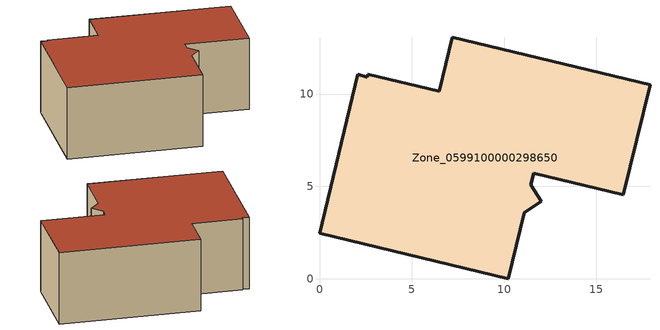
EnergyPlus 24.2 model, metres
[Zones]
Zone_0599100000298650
 floor ground (C_G): 2.58,10.92 2.62,11.07 6.48,10.15 7.18,13.07 17.9,10.5 16.46,4.53 11.6,5.71 11.45,5.1 12.01,4.18 11.09,3.56 10.23,0 0,2.45 2.07,11.07 z0
 wall outside (C_F): 10.23,0 11.09,3.56 12.01,4.18 11.45,5.1 11.6,5.71 16.46,4.53 17.9,10.5 7.18,13.07 6.48,10.15 2.62,11.07 2.58,10.92 2.07,11.07 0,2.45 10.23,0 z0:5.91
 roof outside (C_R): 2.62,11.07 2.58,10.92 2.07,11.07 0,2.45 10.23,0 11.09,3.56 12.01,4.18 11.45,5.1 11.6,5.71 16.46,4.53 17.9,10.5 7.18,13.07 6.48,10.15 z5.91
[BUILDING]
Pand.0599100000298650: North Axis=0; Terrain=City; Loads Convergence Tolerance Value=0.04; Temperature Convergence Tolerance Value=0.4; Solar Distribution=FullExterior; Maximum Number of Warmup Days=25; Minimum Number of Warmup Days=1
[Site:Location]
Rotterdam.The.Hague.AP_ZH_NLD Design_Conditions: Latitude=51.96; Longitude=4.45; Time Zone=1; Elevation=-4.5
[SITE:GROUNDTEMPERATURE:BUILDINGSURFACE]
18, 18, 18, 18, 18, 18, 18, 18, 18, 18, 18, 18
[MATERIAL] Thermal Absorptance=0.9; Solar Absorptance=0.7; Visible Absorptance=0.7
Name | Roughness | Thickness | Conductivity | Density | Specific Heat
G.D.1992-2005 | MediumSmooth | 0.15 | 0.06 | 540 | 1210
F.D.1992-2005 | Rough | 0.3 | 0.12 | 1920 | 840
R.D.1992-2005 | MediumRough | 0.2 | 0.08 | 1500 | 1000
[CONSTRUCTION]
C_G: G.D.1992-2005
C_F: F.D.1992-2005
C_R: R.D.1992-2005
[ZONE]
Zone_0599100000298650: Type=1; Multiplier=1; Ceiling Height=Autocalculate; Volume=Autocalculate; Floor Area=autocalculate; Part of Total Floor Area=Yes
[ZONEINFILTRATION:DESIGNFLOWRATE]
Infil_Zone_0599100000298650: Zone or ZoneList or Space or SpaceList=Zone_0599100000298650; Schedule=AlwaysOn; Design Flow Rate Calculation Method=Flow/Area; Flow Rate per Floor Area=0.0021; Constant Term Coefficient=1; Temperature Term Coefficient=0; Velocity Term Coefficient=0; Velocity Squared Term Coefficient=0
[HVACTEMPLATE:ZONE:IDEALLOADSAIRSYSTEM]
Zone_0599100000298650: Maximum Heating Supply Air Temperature=50; Minimum Cooling Supply Air Temperature=13; Maximum Heating Supply Air Humidity Ratio=0.0156; Minimum Cooling Supply Air Humidity Ratio=0.0077; Heating Limit=NoLimit; Cooling Limit=NoLimit; Dehumidification Control Type=ConstantSensibleHeatRatio; Cooling Sensible Heat Ratio=0.7; Dehumidification Setpoint=60; Humidification Control Type=None; Humidification Setpoint=30; Outdoor Air Method=None; Outdoor Air Flow Rate per Person=0.00944; Outdoor Air Flow Rate per Zone Floor Area=0; Outdoor Air Flow Rate per Zone=0; Demand Controlled Ventilation Type=None; Outdoor Air Economizer Type=NoEconomizer; Heat Recovery Type=None; Sensible Heat Recovery Effectiveness=0.7; Latent Heat Recovery Effectiveness=0.65
[ZONECONTROL:THERMOSTAT]
ThermostatControl_Zone_0599100000298650: Zone or ZoneList=Zone_0599100000298650; Control Type Schedule=DualSetpointControlType; Control 1=Thermostat_Zone_0599100000298650; Temperature Difference Between Cutout And Setpoint=0
[THERMOSTATSETPOINT:DUALSETPOINT]
Thermostat_Zone_0599100000298650: Heating Setpoint Temperature Schedule=HeatingSetpoint_Zone_0599100000298650; Cooling Setpoint Temperature Schedule=CoolingSetpoint_Zone_0599100000298650
[SCHEDULE:COMPACT]
HeatingSetpoint_Zone_0599100000298650: Through: 12/31, For: AllDays, Until: 24:00, 21
CoolingSetpoint_Zone_0599100000298650: Through: 12/31, For: AllDays, Until: 24:00, 24
DualSetpointControlType: Through: 12/31, For: AllDays, Until: 24:00, 4
AlwaysOn: Through: 12/31, For: AllDays, Until: 24:00, 1
